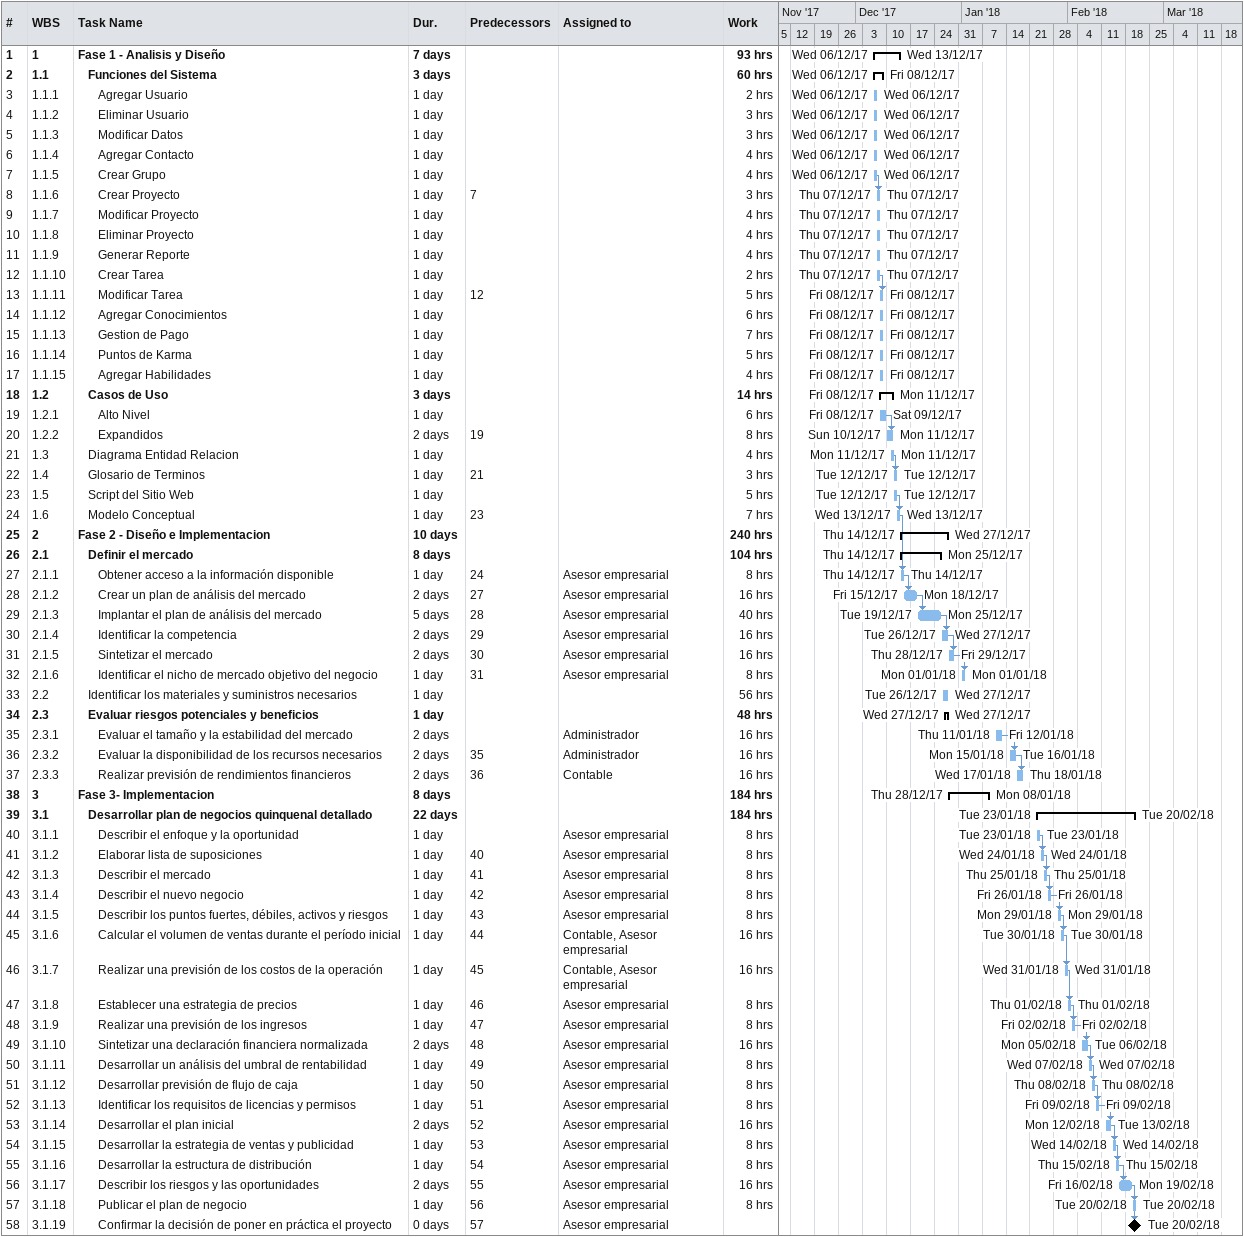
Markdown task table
| ID | WBS | Task | Duration | Start | Finish | Predecessors | Resources | Work (h) |
|---|---|---|---|---|---|---|---|---|
| 1 | 1 | **Fase 1 - Analisis y Diseño** | 7d | 2017-12-06 | 2017-12-13 |  |  | 93 |
| 2 | 1.1 | **Funciones del Sistema** | 3d | 2017-12-06 | 2017-12-08 |  |  | 60 |
| 3 | 1.1.1 | Agregar Usuario | 1d | 2017-12-06 | 2017-12-06 |  |  | 2 |
| 4 | 1.1.2 | Eliminar Usuario | 1d | 2017-12-06 | 2017-12-06 |  |  | 3 |
| 5 | 1.1.3 | Modificar Datos | 1d | 2017-12-06 | 2017-12-06 |  |  | 3 |
| 6 | 1.1.4 | Agregar Contacto | 1d | 2017-12-06 | 2017-12-06 |  |  | 4 |
| 7 | 1.1.5 | Crear Grupo | 1d | 2017-12-06 | 2017-12-06 |  |  | 4 |
| 8 | 1.1.6 | Crear Proyecto | 1d | 2017-12-07 | 2017-12-07 | 7 |  | 3 |
| 9 | 1.1.7 | Modificar Proyecto | 1d | 2017-12-07 | 2017-12-07 |  |  | 4 |
| 10 | 1.1.8 | Eliminar Proyecto | 1d | 2017-12-07 | 2017-12-07 |  |  | 4 |
| 11 | 1.1.9 | Generar Reporte | 1d | 2017-12-07 | 2017-12-07 |  |  | 4 |
| 12 | 1.1.10 | Crear Tarea | 1d | 2017-12-07 | 2017-12-07 |  |  | 2 |
| 13 | 1.1.11 | Modificar Tarea | 1d | 2017-12-08 | 2017-12-08 | 12 |  | 5 |
| 14 | 1.1.12 | Agregar Conocimientos | 1d | 2017-12-08 | 2017-12-08 |  |  | 6 |
| 15 | 1.1.13 | Gestion de Pago | 1d | 2017-12-08 | 2017-12-08 |  |  | 7 |
| 16 | 1.1.14 | Puntos de Karma | 1d | 2017-12-08 | 2017-12-08 |  |  | 5 |
| 17 | 1.1.15 | Agregar Habilidades | 1d | 2017-12-08 | 2017-12-08 |  |  | 4 |
| 18 | 1.2 | **Casos de Uso** | 3d | 2017-12-08 | 2017-12-11 |  |  | 14 |
| 19 | 1.2.1 | Alto Nivel | 1d | 2017-12-08 | 2017-12-09 |  |  | 6 |
| 20 | 1.2.2 | Expandidos | 2d | 2017-12-10 | 2017-12-11 | 19 |  | 8 |
| 21 | 1.3 | Diagrama Entidad Relacion | 1d | 2017-12-11 | 2017-12-11 |  |  | 4 |
| 22 | 1.4 | Glosario de Terminos | 1d | 2017-12-12 | 2017-12-12 | 21 |  | 3 |
| 23 | 1.5 | Script del Sitio Web | 1d | 2017-12-12 | 2017-12-12 |  |  | 5 |
| 24 | 1.6 | Modelo Conceptual | 1d | 2017-12-13 | 2017-12-13 | 23 |  | 7 |
| 25 | 2 | **Fase 2 - Diseño e Implementacion** | 10d | 2017-12-14 | 2017-12-27 |  |  | 240 |
| 26 | 2.1 | **Definir el mercado** | 8d | 2017-12-14 | 2017-12-25 |  |  | 104 |
| 27 | 2.1.1 | Obtener acceso a la información disponible | 1d | 2017-12-14 | 2017-12-14 | 24 | Asesor empresarial | 8 |
| 28 | 2.1.2 | Crear un plan de análisis del mercado | 2d | 2017-12-15 | 2017-12-18 | 27 | Asesor empresarial | 16 |
| 29 | 2.1.3 | Implantar el plan de análisis del mercado | 5d | 2017-12-19 | 2017-12-25 | 28 | Asesor empresarial | 40 |
| 30 | 2.1.4 | Identificar la competencia | 2d | 2017-12-26 | 2017-12-27 | 29 | Asesor empresarial | 16 |
| 31 | 2.1.5 | Sintetizar el mercado | 2d | 2017-12-28 | 2017-12-29 | 30 | Asesor empresarial | 16 |
| 32 | 2.1.6 | Identificar el nicho de mercado objetivo del negocio | 1d | 2018-01-01 | 2018-01-01 | 31 | Asesor empresarial | 8 |
| 33 | 2.2 | Identificar los materiales y suministros necesarios | 1d | 2017-12-26 | 2017-12-27 |  |  | 56 |
| 34 | 2.3 | **Evaluar riesgos potenciales y beneficios** | 1d | 2017-12-27 | 2017-12-27 |  |  | 48 |
| 35 | 2.3.1 | Evaluar el tamaño y la estabilidad del mercado | 2d | 2018-01-11 | 2018-01-12 |  | Administrador | 16 |
| 36 | 2.3.2 | Evaluar la disponibilidad de los recursos necesarios | 2d | 2018-01-15 | 2018-01-16 | 35 | Administrador | 16 |
| 37 | 2.3.3 | Realizar previsión de rendimientos financieros | 2d | 2018-01-17 | 2018-01-18 | 36 | Contable | 16 |
| 38 | 3 | **Fase 3- Implementacion** | 8d | 2017-12-28 | 2018-01-08 |  |  | 184 |
| 39 | 3.1 | **Desarrollar plan de negocios quinquenal detallado** | 22d | 2018-01-23 | 2018-02-20 |  |  | 184 |
| 40 | 3.1.1 | Describir el enfoque y la oportunidad | 1d | 2018-01-23 | 2018-01-23 |  | Asesor empresarial | 8 |
| 41 | 3.1.2 | Elaborar lista de suposiciones | 1d | 2018-01-24 | 2018-01-24 | 40 | Asesor empresarial | 8 |
| 42 | 3.1.3 | Describir el mercado | 1d | 2018-01-25 | 2018-01-25 | 41 | Asesor empresarial | 8 |
| 43 | 3.1.4 | Describir el nuevo negocio | 1d | 2018-01-26 | 2018-01-26 | 42 | Asesor empresarial | 8 |
| 44 | 3.1.5 | Describir los puntos fuertes, débiles, activos y riesgos | 1d | 2018-01-29 | 2018-01-29 | 43 | Asesor empresarial | 8 |
| 45 | 3.1.6 | Calcular el volumen de ventas durante el período inicial | 1d | 2018-01-30 | 2018-01-30 | 44 | Contable, Asesor empresarial | 16 |
| 46 | 3.1.7 | Realizar una previsión de los costos de la operación | 1d | 2018-01-31 | 2018-01-31 | 45 | Contable, Asesor empresarial | 16 |
| 47 | 3.1.8 | Establecer una estrategia de precios | 1d | 2018-02-01 | 2018-02-01 | 46 | Asesor empresarial | 8 |
| 48 | 3.1.9 | Realizar una previsión de los ingresos | 1d | 2018-02-02 | 2018-02-02 | 47 | Asesor empresarial | 8 |
| 49 | 3.1.10 | Sintetizar una declaración financiera normalizada | 2d | 2018-02-05 | 2018-02-06 | 48 | Asesor empresarial | 16 |
| 50 | 3.1.11 | Desarrollar un análisis del umbral de rentabilidad | 1d | 2018-02-07 | 2018-02-07 | 49 | Asesor empresarial | 8 |
| 51 | 3.1.12 | Desarrollar previsión de flujo de caja | 1d | 2018-02-08 | 2018-02-08 | 50 | Asesor empresarial | 8 |
| 52 | 3.1.13 | Identificar los requisitos de licencias y permisos | 1d | 2018-02-09 | 2018-02-09 | 51 | Asesor empresarial | 8 |
| 53 | 3.1.14 | Desarrollar el plan inicial | 2d | 2018-02-12 | 2018-02-13 | 52 | Asesor empresarial | 16 |
| 54 | 3.1.15 | Desarrollar la estrategia de ventas y publicidad | 1d | 2018-02-14 | 2018-02-14 | 53 | Asesor empresarial | 8 |
| 55 | 3.1.16 | Desarrollar la estructura de distribución | 1d | 2018-02-15 | 2018-02-15 | 54 | Asesor empresarial | 8 |
| 56 | 3.1.17 | Describir los riesgos y las oportunidades | 2d | 2018-02-16 | 2018-02-19 | 55 | Asesor empresarial | 16 |
| 57 | 3.1.18 | Publicar el plan de negocio | 1d | 2018-02-20 | 2018-02-20 | 56 | Asesor empresarial | 8 |
| 58 | 3.1.19 | Confirmar la decisión de poner en práctica el proyecto | 0d | 2018-02-20 | 2018-02-20 | 57 | Asesor empresarial |  |
